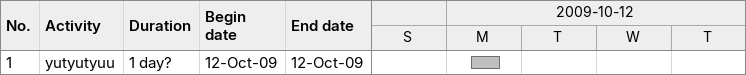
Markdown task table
| ID | Task | Duration | Start | Finish |
|---|---|---|---|---|
| 1 | yutyutyuu | 1d? | 2009-10-12 | 2009-10-12 |
